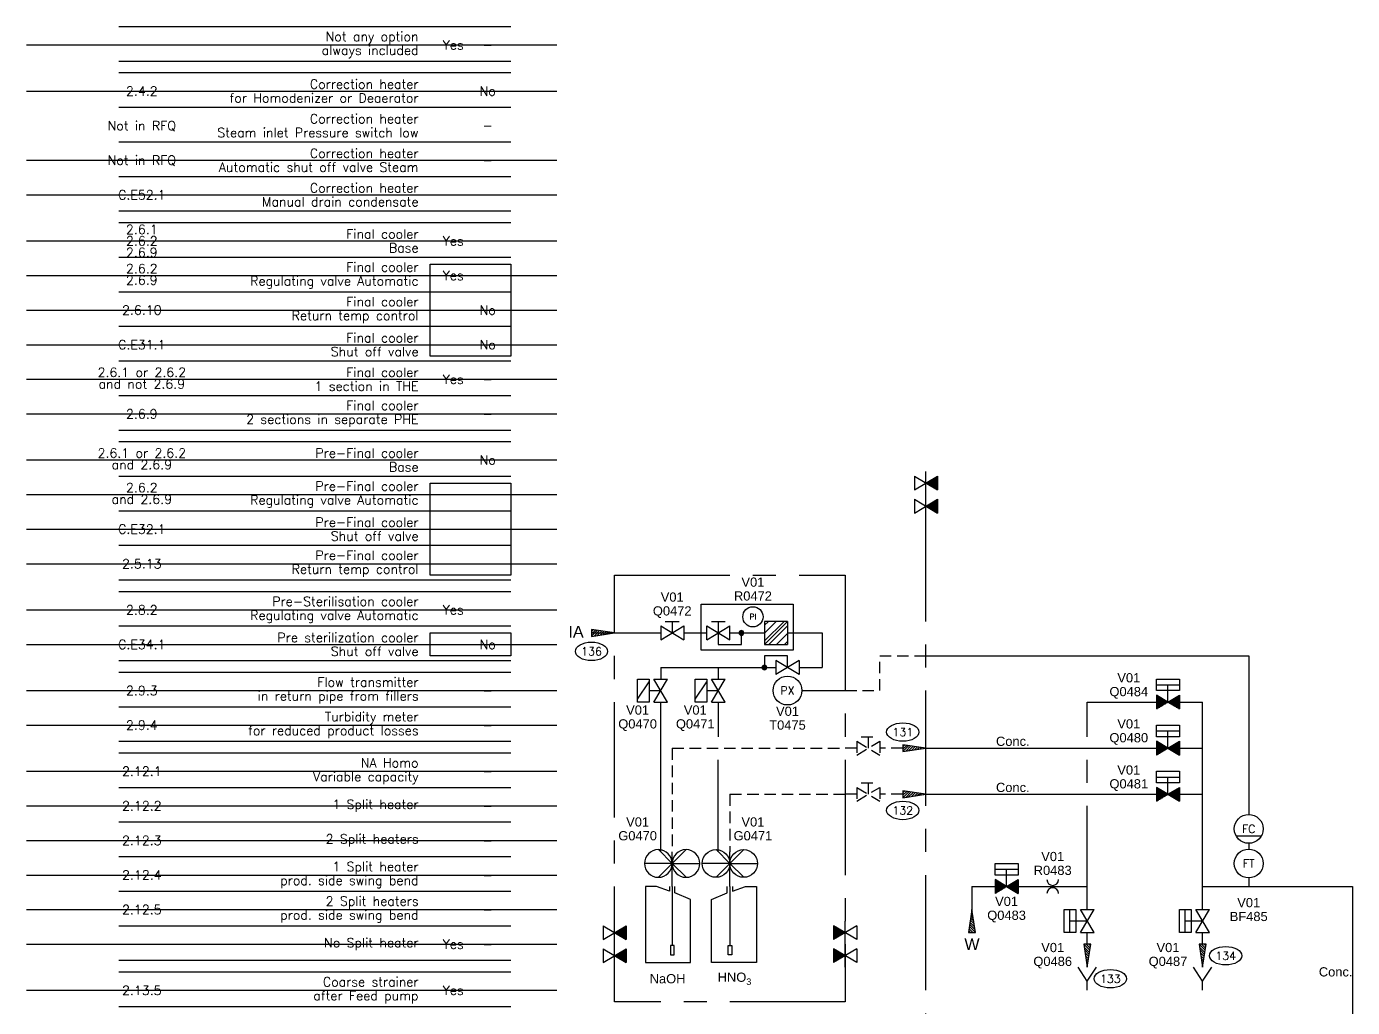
# Model space of a CAD drawing. Header units: millimetres. Extents: x -275 to 1168, y -282 to 649.
# Drawn here: x -195 to 92.5, y 436.3 to 649 of the extents above; entities that cross this region are included whole.
import ezdxf
from ezdxf.enums import TextEntityAlignment as Align

# ---------------------------------------------------------------- set-up
doc = ezdxf.new("R2010")
doc.units = ezdxf.units.MM
doc.header["$LTSCALE"] = 10
doc.linetypes.add('CENTERX2', pattern=[4, 2.5, -0.5, 0.5, -0.5])
doc.linetypes.add('HIDDEN', pattern=[0.375, 0.25, -0.125])
for name, color, linetype in [('1H_Connections', 7, 'Continuous'), ('1H_Option_numbers', 1, 'Continuous'), ('CP_Air', 5, 'ALAIR'), ('CP_CIP', 6, 'Continuous'), ('CP_Electric', 3, 'ALEL'), ('CP_Service', 4, 'Continuous'), ('CP_Symbols', 7, 'Continuous'), ('CP_Text', 7, 'Continuous')]:
    doc.layers.add(name, color=color, linetype=linetype)
doc.styles.add('ROMANS', font='Romans')
doc.styles.get("Standard").update_dxf_attribs({"font": 'romans.shx'})
doc.styles.add('TP_ARIAL', font='arial.ttf')
doc.linetypes.add('ALAIR', pattern='A,1.4,[136,alcadlt.shx,S=0.044,R=0,X=0,Y=0],0.1', length=1.5)
doc.linetypes.add('ALEL', pattern='A,1.4,[135,alcadlt.shx,S=0.031,R=0,X=0,Y=0],0.1', length=1.5)
doc.dimstyles.new('TPPE-25', dxfattribs={"dimtxt": 2.5, "dimasz": 2.5, "dimexe": 1, "dimexo": 1, "dimgap": 1, "dimtad": 1, "dimdec": 1, "dimrnd": 0.5, "dimtxsty": 'Standard', "dimcen": 2.5, "dimclrd": 256, "dimclre": 256, "dimclrt": 256, "dimadec": 1, "dimazin": 0, "dimtfac": 1, "dimtdec": 1, "dimtmove": 0, "dimatfit": 3, "dimfxl": 1, "dimlwd": -1, "dimlwe": -1, "dimarcsym": 0})

# ---------------------------------------------------------------- blocks, each defined once
blk = doc.blocks.new('FK0031')
at = {"color": 7, "linetype": 'ByBlock'}
for p, q in [((-2.5, 1.5), (2.5, -1.5)), ((-2.5, -1.5), (2.5, 1.5)), ((-2.5, 1.5), (-2.5, -1.5)), ((-1.5, 2.5), (1.5, 2.5)), ((0, 2.5), (0, 0)), ((2.5, 1.5), (2.5, -1.5))]:
    blk.add_line(p, q, dxfattribs=at)
blk = doc.blocks.new('FO0001')
at = {"color": 7, "linetype": 'ByBlock'}
for p, q in [((0, 0), (-4.99, 0.75)), ((-4.99, 0.75), (-4.99, -0.75)), ((-4.99, 0.32), (-4.61, 0.69)), ((-4.99, -0.21), (-4.15, 0.62)), ((-4.99, -0.74), (-3.69, 0.56)), ((-4.99, -0.75), (0, 0)), ((-4.37, -0.66), (-3.23, 0.49)), ((-3.75, -0.56), (-2.77, 0.42)), ((-3.12, -0.47), (-2.31, 0.35)), ((-2.5, -0.38), (-1.84, 0.28)), ((-1.87, -0.28), (-1.38, 0.21)), ((-1.25, -0.19), (-0.92, 0.14)), ((-0.62, -0.09), (-0.46, 0.07))]:
    blk.add_line(p, q, dxfattribs=at)
blk = doc.blocks.new('FG0057')
at = {"linetype": 'Continuous'}
for points in [[(2.5, 4), (0, 2.5), (2.5, 1)], [(2.5, -1), (0, -2.5), (2.5, -4)]]:
    blk.add_hatch(color=256, dxfattribs=at).paths.add_polyline_path(points)
at = {"color": 7, "linetype": 'ByBlock'}
for p, q in [((-2.5, 1), (2.5, 4)), ((-2.5, 4), (2.5, 1)), ((-2.5, 4), (-2.5, 1)), ((2.5, 4), (2.5, 1)), ((-2.5, -4), (2.5, -1)), ((-2.5, -1), (2.5, -4)), ((-2.5, -1), (-2.5, -4)), ((2.5, -1), (2.5, -4))]:
    blk.add_line(p, q, dxfattribs=at)
at = {"linetype": 'Continuous'}
blk.add_line((0, -5), (0, 5), dxfattribs=at)
blk = doc.blocks.new('PUMDNCEN')
at = {"color": 7}
for p, q in [((0, 3.75), (3.75, 0)), ((3.75, 0), (-3.75, 0)), ((3.75, 0), (0, -3.75))]:
    blk.add_line(p, q, dxfattribs=at)
blk.add_circle((0, 0), 3.75, dxfattribs=at)
blk = doc.blocks.new('Fk0034')
at = {"color": 7, "linetype": 'ByBlock'}
for p, q in [((-1.875, 5), (1.875, 2.5)), ((-2.5, 1.5), (2.5, -1.5)), ((-2.5, -1.5), (2.5, 1.5)), ((-2.5, 1.5), (-2.5, -1.5)), ((0, 2.5), (0, 0)), ((2.5, 1.5), (2.5, -1.5))]:
    blk.add_line(p, q, dxfattribs=at)
blk.add_lwpolyline([(-2.5, 5), (2.5, 5), (2.5, 2.5), (-2.5, 2.5), (-2.5, 5), (-2.5, 5)], dxfattribs=at)
blk = doc.blocks.new('FK0109')
at = {"color": 7, "linetype": 'ByBlock'}
for p, q in [((-2.5, 1.5), (2.5, -1.5)), ((-2.5, -1.5), (2.5, 1.5)), ((-2.5, 1.5), (-2.5, -1.5)), ((0, 2.5), (5, 2.5)), ((0, 0), (0, 2.5)), ((2.5, 1.5), (2.5, -1.5)), ((5, 2.5), (5, 0))]:
    blk.add_line(p, q, dxfattribs=at)
blk.add_circle((5, 0), 0.5, dxfattribs=at)
at = {"color": 3, "linetype": 'ByBlock'}
for radius in [0.375, 0.25, 0.125]:
    blk.add_circle((5, 0), radius, dxfattribs=at)
blk = doc.blocks.new('FK0012')
at = {"color": 7, "linetype": 'ByBlock'}
for p, q in [((-1.5, 2.5), (1.5, 2.5)), ((0, 2.5), (0, 0))]:
    blk.add_line(p, q, dxfattribs=at)
blk = doc.blocks.new('FE0006')
at = {"color": 7, "linetype": 'ByBlock'}
for p, q in [((-2.5, 1.65), (-1.65, 2.5)), ((-2.5, -0.05), (0.05, 2.5)), ((-2.5, -1.74), (1.74, 2.5)), ((-1.56, -2.5), (2.5, 1.56)), ((2.5, 2.5), (2.5, -2.5)), ((-2.5, -2.5), (2.5, -2.5)), ((0.14, -2.5), (2.5, -0.14)), ((1.83, -2.5), (2.5, -1.83))]:
    blk.add_line(p, q, dxfattribs=at)
blk.add_lwpolyline([(2.5, 2.5), (-2.5, 2.5), (-2.5, -2.5), (2.5, 2.5)], dxfattribs=at)
blk = doc.blocks.new('Instr1_3.13_1.75')
at = {"layer": 'CP_Symbols', "linetype": 'ByBlock'}
blk.add_circle((0, 0), 3.13, dxfattribs=at)
at = {"layer": 'CP_Symbols'}
blk.add_attdef('ETEXT', text='', height=1.75, dxfattribs=at).set_placement((3.13, 3.13), align=Align.MIDDLE_LEFT)
blk.add_attdef('CTEXT', text='', height=1.75, dxfattribs=at).set_placement((0, 0), align=Align.MIDDLE_CENTER)
blk = doc.blocks.new('FK0033')
at = {"color": 7, "linetype": 'ByBlock'}
for p, q in [((-2.5, 3.75), (2.5, 3.75)), ((0, 0), (0, 3.75)), ((-2.5, 1.5), (2.5, -1.5)), ((-2.5, -1.5), (2.5, 1.5)), ((-2.5, 1.5), (-2.5, -1.5)), ((2.5, 1.5), (2.5, -1.5))]:
    blk.add_line(p, q, dxfattribs=at)
blk.add_lwpolyline([(-2.5, 5), (2.5, 5), (2.5, 2.5), (-2.5, 2.5), (-2.5, 5), (-2.5, 5)], dxfattribs=at)
blk = doc.blocks.new('FK0119')
at = {"linetype": 'ByBlock'}
h = blk.add_hatch(dxfattribs=at)
h.set_pattern_fill('_USER', color=256, scale=0.1, style=0, pattern_type=0)
h.set_pattern_definition([(0, (382.09559, 754.3207), (0, 0.1), [])])
h.paths.add_polyline_path([(-2.5, 1.5), (-2.5, 0), (0, 0)])
h.paths.add_polyline_path([(2.5, 1.5), (0, 0), (2.5, -1.5)])
h.paths.add_polyline_path([(0, 0), (-2.5, 0), (-2.5, -1.5)])
at = {"color": 7, "linetype": 'ByBlock'}
for p, q in [((-2.5, 3.75), (2.5, 3.75)), ((0, 0), (0, 3.75)), ((0, 0), (-2.5, 1.5)), ((-2.5, 1.5), (-2.5, -1.5)), ((0, 0), (-2.5, -1.5)), ((0, 0), (2.5, 1.5)), ((0, 0), (2.5, -1.5)), ((2.5, 1.5), (2.5, -1.5))]:
    blk.add_line(p, q, dxfattribs=at)
blk.add_lwpolyline([(-2.5, 5), (2.5, 5), (2.5, 2.5), (-2.5, 2.5), (-2.5, 5), (-2.5, 5)], dxfattribs=at)
blk = doc.blocks.new('FG0004')
at = {"color": 7, "linetype": 'ByBlock'}
for centre, start, end in [((0, 1.5), 180, 360), ((0, -1.5), 0, 180)]:
    blk.add_arc(centre, 1.25, start, end, dxfattribs=at)
blk = doc.blocks.new('FE0133')
at = {"color": 7, "linetype": 'ByBlock'}
for p, q in [((0, -1), (-4, 5)), ((0, -1), (4, 5)), ((0, -5), (0, -1))]:
    blk.add_line(p, q, dxfattribs=at)
blk = doc.blocks.new('Instr_1_3.13_1.75')
at = {"layer": 'CP_Symbols', "linetype": 'ByBlock'}
blk.add_line((-2.75, -1.5), (2.75, -1.5), dxfattribs=at)
blk.add_circle((0, 0), 3.13, dxfattribs=at)
at = {"layer": 'CP_Symbols', "style": 'ROMANS'}
blk.add_attdef('ETEXT', text='', height=1.75, dxfattribs=at).set_placement((3.13, 3.13), align=Align.MIDDLE_LEFT)
blk.add_attdef('CTEXT', text='', height=1.75, dxfattribs=at).set_placement((0, 0), align=Align.MIDDLE_CENTER)
blk = doc.blocks.new('1H_connection')
blk.add_ellipse((0, 0), major_axis=(-3.5, 0), ratio=0.571429)
at = {"style": 'ROMANS'}
blk.add_attdef('CTEXT', text='', height=1.75, dxfattribs=at).set_placement((0, 0), align=Align.MIDDLE)

msp = doc.modelspace()

# ---------------------------------------------------------------- linework, layer by layer
at = {"layer": '1H_Option_numbers'}
for p, q in [((-175, 649), (-90, 649)), ((-175, 641.5), (-90, 641.5)), ((-175, 639), (-90, 639)), ((-175, 631.5), (-90, 631.5)), ((-175, 624), (-90, 624)), ((-175, 616.5), (-90, 616.5)), ((-175, 609), (-90, 609)), ((-175, 606.5), (-90, 606.5)), ((-175, 599), (-90, 599)), ((-175, 591.5), (-90, 591.5)), ((-175, 584), (-90, 584)), ((-175, 576.5), (-90, 576.5)), ((-175, 569), (-90, 569)), ((-175, 561.5), (-90, 561.5)), ((-175, 559), (-90, 559)), ((-175, 551.5), (-90, 551.5)), ((-175, 544), (-90, 544)), ((-175, 536.5), (-90, 536.5)), ((-175, 529), (-90, 529)), ((-175, 526.5), (-90, 526.5)), ((-175, 519), (-90, 519)), ((-175, 511.5), (-90, 511.5)), ((-175, 509), (-90, 509)), ((-175, 501.5), (-90, 501.5)), ((-175, 494), (-90, 494)), ((-175, 491.5), (-90, 491.5)), ((-175, 484), (-90, 484)), ((-175, 476.5), (-90, 476.5)), ((-175, 469), (-90, 469)), ((-175, 461.5), (-90, 461.5)), ((-175, 454), (-90, 454)), ((-175, 446.5), (-90, 446.5)), ((-175, 444), (-90, 444)), ((-175, 436.5), (-90, 436.5))]:
    msp.add_line(p, q, dxfattribs=at)
for points in [[(-107.5, 597.5), (-90, 597.5), (-90, 577.5), (-107.5, 577.5)], [(-107.5, 550), (-90, 550), (-90, 530), (-107.5, 530)], [(-107.5, 517.5), (-90, 517.5), (-90, 512.5), (-107.5, 512.5)]]:
    msp.add_lwpolyline(points, close=True, dxfattribs=at)
at = {"layer": 'CP_Air'}
for p, q in [((-42.5, 517.5), (-35, 517.5)), ((-72.5, 517.5), (-57.5, 517.5)), ((-52.5, 517.5), (-47.5, 517.5)), ((-30, 517.5), (-22.5, 517.5)), ((-22.5, 517.5), (-22.5, 510)), ((-57.5, 510), (-57.5, 507.5)), ((-57.5, 510), (-32.5, 510)), ((-45, 510), (-45, 507.5)), ((-27.5, 510), (-22.5, 510)), ((-57.5, 470), (-57.5, 502.5)), ((-45, 502.5), (-45, 495)), ((-45, 470), (-45, 490))]:
    msp.add_line(p, q, dxfattribs=at)
at = {"layer": 'CP_CIP'}
for p, q in [((55, 502.5), (60, 502.5)), ((60, 457.5), (60, 502.5)), ((0, 492.5), (50, 492.5)), ((55, 492.5), (60, 492.5)), ((0, 482.5), (50, 482.5)), ((55, 482.5), (60, 482.5)), ((-55, 462.5), (-55, 470)), ((-42.5, 462.5), (-42.5, 470)), ((60, 462.5), (92.5, 462.5)), ((92.5, 462.5), (92.5, 400)), ((60, 450), (60, 452.5))]:
    msp.add_line(p, q, dxfattribs=at)
at = {"layer": 'CP_CIP', "linetype": 'HIDDEN'}
for p, q in [((-55, 492.5), (-55, 470)), ((-55, 492.5), (-17.5, 492.5)), ((-15, 492.5), (-17.5, 492.5)), ((-5, 492.5), (-10, 492.5)), ((-42.5, 482.5), (-42.5, 470)), ((-42.5, 482.5), (-17.5, 482.5)), ((-15, 482.5), (-17.5, 482.5)), ((-5, 482.5), (-10, 482.5))]:
    msp.add_line(p, q, dxfattribs=at)
at = {"layer": 'CP_Electric', "linetype": 'HIDDEN'}
for p, q in [((-10, 512.5), (0, 512.5)), ((-10, 505), (-10, 512.5)), ((-17.5, 505), (-10, 505))]:
    msp.add_line(p, q, dxfattribs=at)
at = {"layer": 'CP_Electric'}
for p, q in [((0, 512.5), (70, 512.5)), ((70, 512.5), (70, 478.13)), ((-26.87, 505), (-17.5, 505))]:
    msp.add_line(p, q, dxfattribs=at)
at = {"layer": 'CP_Service'}
for p, q in [((35, 502.5), (50, 502.5)), ((35, 495), (35, 502.5)), ((35, 485), (35, 490)), ((35, 462.5), (35, 480)), ((10, 462.5), (35, 462.5)), ((10, 462.5), (10, 457.5)), ((35, 457.5), (35, 462.5)), ((35, 450), (35, 452.5))]:
    msp.add_line(p, q, dxfattribs=at)
at = {"layer": 'CP_Symbols'}
for p, q in [((-195, 645), (-80, 645)), ((-195, 635), (-80, 635)), ((-195, 620), (-80, 620)), ((-195, 612.5), (-80, 612.5)), ((-195, 602.5), (-80, 602.5)), ((-195, 595), (-80, 595)), ((-195, 587.5), (-80, 587.5)), ((-195, 580), (-80, 580)), ((-195, 572.5), (-80, 572.5)), ((-195, 565), (-80, 565)), ((-195, 555), (-80, 555)), ((-195, 547.5), (-80, 547.5)), ((-195, 540), (-80, 540)), ((-195, 532.5), (-80, 532.5)), ((-195, 522.5), (-80, 522.5)), ((-195, 515), (-80, 515)), ((-195, 505), (-80, 505)), ((-195, 497.5), (-80, 497.5)), ((-195, 487.5), (-80, 487.5)), ((-195, 480), (-80, 480)), ((-195, 472.5), (-80, 472.5)), ((-195, 465), (-80, 465)), ((-55, 462.5), (-55, 449.7)), ((-42.5, 462.5), (-42.5, 449.7)), ((-195, 457.5), (-80, 457.5)), ((-195, 450), (-80, 450)), ((-55.4, 449.7), (-55.4, 447.7)), ((-54.6, 449.7), (-55.4, 449.7)), ((-54.6, 447.7), (-54.6, 449.7)), ((-42.9, 447.7), (-42.9, 449.7)), ((-42.9, 449.7), (-42.1, 449.7)), ((-42.1, 449.7), (-42.1, 447.7)), ((-55.4, 447.7), (-54.6, 447.7)), ((-42.1, 447.7), (-42.9, 447.7)), ((-195, 440), (-80, 440))]:
    msp.add_line(p, q, dxfattribs=at)
at = {"layer": 'CP_Symbols', "linetype": 'CENTERX2'}
msp.add_lwpolyline([(0, 80), (0, 547.5)], dxfattribs=at)
msp.add_lwpolyline([(-67.5, 530), (-17.5, 530), (-17.5, 437.5), (-67.5, 437.5)], close=True, dxfattribs=at)
at = {"layer": 'CP_Symbols'}
msp.add_lwpolyline([(-28.75, 513.75), (-48.75, 513.75), (-48.75, 523.75), (-28.75, 523.75)], close=True, dxfattribs=at)
for points in [[(-55.6, 462.5), (-55.6, 461.5), (-58.4, 462.5), (-60.8, 462.5), (-60.8, 446.05), (-51, 446.05), (-51, 459.7), (-54.4, 461.1), (-54.4, 462.5)], [(-41.9, 462.5), (-41.9, 461.5), (-39.1, 462.5), (-36.7, 462.5), (-36.7, 446.05), (-46.5, 446.05), (-46.5, 459.7), (-43.1, 461.1), (-43.1, 462.5)]]:
    msp.add_lwpolyline(points, dxfattribs=at)

# ---------------------------------------------------------------- block references
at = {"layer": '1H_Connections'}
for p, values in [((-72.5, 513.5), {'CTEXT': '136'}), ((-5, 496), {'CTEXT': '131'}), ((-5, 479), {'CTEXT': '132'}), ((65, 447.5), {'CTEXT': '134'}), ((40, 442.5), {'CTEXT': '133'})]:
    msp.add_blockref('1H_connection', p, dxfattribs=at).add_auto_attribs(values)
at = {"layer": 'CP_Service', "xscale": 0.5, "yscale": 0.5, "zscale": 0.5}
for p in [(35, 442.5), (60, 442.5)]:
    msp.add_blockref('FE0133', p, dxfattribs=at)
at = {"layer": 'CP_Symbols'}
for name, p in [('FG0057', (0, 547.5)), ('FO0001', (-67.5, 517.5)), ('FK0031', (-55, 517.5)), ('FK0012', (-45, 517.5)), ('FE0006', (-32.5, 517.5)), ('FK0119', (52.5, 502.5)), ('FK0119', (52.5, 492.5)), ('FO0001', (0, 492.5)), ('FK0119', (52.5, 482.5)), ('FO0001', (0, 482.5)), ('FK0119', (17.5, 462.5)), ('FG0004', (27.5, 462.5)), ('FG0057', (-67.5, 450))]:
    msp.add_blockref(name, p, dxfattribs=at)
at = {"layer": 'CP_Symbols', "xscale": 0.7000000000000028, "yscale": 0.7000000000000028, "zscale": 0.7000000000000028}
msp.add_blockref('Instr1_3.13_1.75', (-37.5, 521), dxfattribs=at).add_auto_attribs({'CTEXT': 'PI'})
at = {"layer": 'CP_Symbols', "xscale": -1, "rotation": 180}
msp.add_blockref('FK0109', (-45, 517.5), dxfattribs=at)
at = {"layer": 'CP_Symbols', "xscale": -1}
for name, p in [('FK0109', (-30, 510)), ('FG0057', (-17.5, 450))]:
    msp.add_blockref(name, p, dxfattribs=at)
at = {"layer": 'CP_Symbols'}
for name, p, rotation in [('Fk0034', (-57.5, 505), 90), ('Fk0034', (-45, 505), 90), ('FO0001', (10, 457.5), 89.99999999999999), ('FK0033', (35, 455), 89.99999999999999), ('FK0033', (60, 455), 89.99999999999999), ('FO0001', (35, 445), 270), ('FO0001', (60, 445), 270)]:
    msp.add_blockref(name, p, dxfattribs=dict(at, rotation=rotation))
for name, p, values in [('Instr1_3.13_1.75', (-30, 505), {'CTEXT': 'PX'}), ('Instr_1_3.13_1.75', (70, 475), {'CTEXT': 'FC'}), ('Instr1_3.13_1.75', (70, 467.5), {'CTEXT': 'FT'})]:
    msp.add_blockref(name, p, dxfattribs=at).add_auto_attribs(values)
at = {"layer": 'CP_Symbols', "linetype": 'HIDDEN'}
for p in [(-12.5, 492.5), (-12.5, 482.5)]:
    msp.add_blockref('FK0031', p, dxfattribs=at)
at = {"layer": 'CP_Symbols', "yscale": 0.7999999999999545, "rotation": 180}
for p, xscale, zscale in [((-58, 467.5), -0.7999999999999545, 0.8), ((-39.5, 467.5), 0.7999999999999545, 0.7999999999999545)]:
    msp.add_blockref('PUMDNCEN', p, dxfattribs=dict(at, xscale=xscale, zscale=zscale))
at = {"layer": 'CP_Symbols', "yscale": 0.7999999999999545}
for p, xscale, zscale in [((-52, 467.5), -0.7999999999999545, 0.8), ((-45.5, 467.5), 0.7999999999999545, 0.7999999999999545)]:
    msp.add_blockref('PUMDNCEN', p, dxfattribs=dict(at, xscale=xscale, zscale=zscale))

# ---------------------------------------------------------------- texts
at = {"layer": '1H_Option_numbers', "color": 3, "style": 'ROMANS'}
msp.add_text('Yes', height=2, dxfattribs=at).set_placement((-102.5, 645), align=Align.MIDDLE_CENTER)
at = {"layer": '1H_Option_numbers', "style": 'ROMANS'}
for s, p in [('-', (-95, 645)), ('2.4.2', (-170, 635)), ('No', (-95, 635)), ('Not in RFQ', (-170, 627.5)), ('-', (-95, 627.5)), ('Not in RFQ', (-170, 620)), ('-', (-95, 620)), ('C.E52.1', (-170, 612.5)), ('2.6.1', (-170, 605)), ('2.6.2', (-170, 602.5)), ('2.6.9', (-170, 600)), ('Yes', (-102.5, 602.5)), ('2.6.2', (-170, 596.5)), ('Yes', (-102.5, 595)), ('2.6.9', (-170, 594)), ('2.6.10', (-170, 587.5)), ('No', (-95, 587.5)), ('C.E31.1', (-170, 580)), ('No', (-95, 580)), ('2.6.1 or 2.6.2', (-170, 574)), ('and not 2.6.9', (-170, 571.5)), ('Yes', (-102.5, 572.5)), ('-', (-95, 572.5)), ('-', (-95, 572.5)), ('2.6.9', (-170, 565)), ('-', (-95, 565)), ('2.6.1 or 2.6.2', (-170, 556.5)), ('and 2.6.9', (-170, 554)), ('No', (-95, 555)), ('2.6.2', (-170, 549)), ('and 2.6.9', (-170, 546.5)), ('C.E32.1', (-170, 540)), ('2.5.13', (-170, 532.5)), ('2.8.2', (-170, 522.5)), ('Yes', (-102.5, 522.5)), ('C.E34.1', (-170, 515)), ('No', (-95, 515)), ('2.9.3', (-170, 505)), ('-', (-95, 505)), ('2.9.4', (-170, 497.5)), ('-', (-95, 497.5)), ('2.12.1', (-170, 487.5)), ('-', (-95, 487.5)), ('2.12.2', (-170, 480)), ('-', (-95, 480)), ('2.12.3', (-170, 472.5)), ('-', (-95, 472.5)), ('2.12.4', (-170, 465)), ('-', (-95, 465)), ('2.12.5', (-170, 457.5)), ('-', (-95, 457.5)), ('Yes', (-102.5, 450)), ('-', (-95, 450)), ('2.13.5', (-170, 440)), ('Yes', (-102.5, 440))]:
    msp.add_text(s, height=2, dxfattribs=at).set_placement(p, align=Align.MIDDLE_CENTER)
at = {"layer": '1H_Option_numbers', "char_height": 2, "attachment_point": 6, "line_spacing_factor": 0.9, "style": 'ROMANS'}
for s, insert in [('\\pxqr;Not any option\\Palways included', (-110, 645)), ('Correction heater\\Pfor Homodenizer or Deaerator', (-110, 635)), ('Correction heater\\PSteam inlet Pressure switch low', (-110, 627.5)), ('Correction heater\\PAutomatic shut off valve Steam', (-110, 620)), ('\\pxqr;Correction heater\\PManual drain condensate', (-110, 612.5)), ('\\pxqr;Final cooler\\PBase', (-110, 602.5)), ('\\pxqr;Final cooler\\PRegulating valve Automatic', (-110, 595)), ('\\pxqr;Final cooler\\PReturn temp control', (-110, 587.5)), ('\\pxqr;Final cooler\\PShut off valve', (-110, 580)), ('Final cooler\\P1 section in THE', (-110, 572.5)), ('Final cooler\\P1 section in THE', (-110, 572.5)), ('Final cooler\\P2 sections in separate PHE', (-110, 565)), ('Pre-Final cooler\\P\\pxqr;Base', (-110, 555)), ('Pre-Final cooler\\P\\pxqr;Regulating valve Automatic', (-110, 547.5)), ('\\pxqr;Pre-Final cooler\\PShut off valve', (-110, 540)), ('Pre-Final cooler\\P\\pxqr;Return temp control', (-110, 532.5)), ('\\pxqr;Pre-Sterilisation cooler\\PRegulating valve Automatic', (-110, 522.5)), ('\\pxqr;Pre sterilization cooler\\PShut off valve', (-110, 515)), ('\\pxqr;Flow transmitter\\Pin return pipe from fillers', (-110, 505)), ('\\pxqr;Turbidity meter\\Pfor reduced product losses', (-110, 497.5)), ('\\pxqr;NA Homo\\PVariable capacity', (-110, 487.5)), ('1 Split heater', (-110, 480)), ('2 Split heaters', (-110, 472.5)), ('1 Split heater\\P prod. side swing bend', (-110, 465)), ('2 Split heaters\\P prod. side swing bend', (-110, 457.5)), ('No Split heater', (-110, 450)), ('\\pxqr;Coarse strainer\\Pafter Feed pump', (-110, 440))]:
    msp.add_mtext_dynamic_manual_height_columns(s, width=62.25, gutter_width=1, heights=[0], dxfattribs=dict(at, insert=insert))
at = {"layer": 'CP_Text', "style": 'TP_ARIAL'}
msp.add_text('IA', height=2.5, dxfattribs=at).set_placement((-77.5, 516.5))
for p in [(22.5, 494), (22.5, 484), (92.5, 444)]:
    msp.add_text('Conc.', height=2, dxfattribs=at).set_placement(p, align=Align.MIDDLE_RIGHT)
msp.add_text('W', height=2.5, dxfattribs=at).set_placement((10, 450), align=Align.MIDDLE_CENTER)
at = {"layer": 'CP_Text', "char_height": 2, "attachment_point": 5, "line_spacing_factor": 0.9, "style": 'TP_ARIAL'}
for s, insert in [('\\pxqc;V01\\PR0472', (-37.5, 527)), ('\\pxqc;V01\\PQ0472', (-55, 523.5)), ('\\pxqc;V01\\PQ0484', (44, 506)), ('\\pxqc;V01\\PQ0470', (-62.5, 499)), ('\\pxqc;V01\\PQ0471', (-50, 499)), ('\\pxqc;V01\\PT0475', (-30, 499)), ('\\pxqc;V01\\PQ0480', (44, 496)), ('\\pxqc;V01\\PQ0481', (44, 486)), ('\\pxqc;V01\\PG0470', (-62.5, 475)), ('\\pxqc;V01\\PG0471', (-37.5, 475)), ('\\pxqc;V01\\PR0483', (27.5, 467.5)), ('\\pxqc;V01\\PQ0483', (17.5, 457.5)), ('\\pxqc;V01\\PBF485', (70, 457.5)), ('\\pxqc;V01\\PQ0486', (27.5, 447.5)), ('\\pxqc;V01\\PQ0487', (52.5, 447.5)), ('\\A1;\\pxqc;NaOH', (-56, 442.5)), ('\\A1;\\pxqc;HNO{\\H0.7x;\\S^ 3;}', (-41.5, 442.5))]:
    msp.add_mtext_dynamic_manual_height_columns(s, width=12.5, gutter_width=1, heights=[0], dxfattribs=dict(at, insert=insert))

# ---------------------------------------------------------------- leaders
at = {"layer": 'CP_Symbols', "has_arrowhead": 0}
for points in [[(70, 471.87), (70, 470.63)], [(70, 464.37), (70, 462.5)]]:
    msp.add_leader(points, dimstyle='TPPE-25', dxfattribs=at)

doc.saveas('drawing.dxf')
